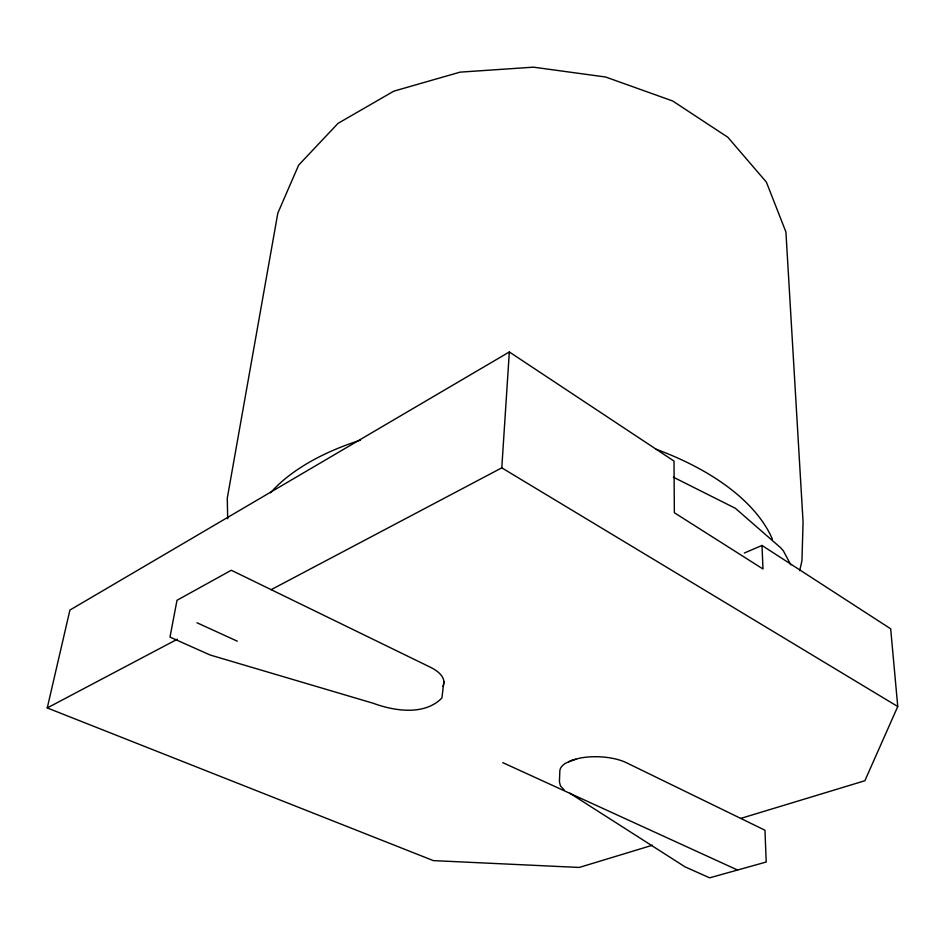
<?xml version="1.0" encoding="UTF-8"?>
<svg xmlns="http://www.w3.org/2000/svg" width="945" height="945" viewBox="0 0 945 945"><rect width="100%" height="100%" fill="white"/><g stroke="black" fill="none" stroke-linecap="round" stroke-linejoin="round"><path stroke-width="1.42" d="M271.156 589.668L501.783 467.846L509.331 351.977L674.009 461.077L674.352 512.733L762.993 568.996L762.001 545.454L744.376 553.002M443.902 681.51L441.906 698.012C424.494 715.79 394.443 711.089 373.216 703.269L210.133 655.003L169.994 637.095L176.998 600.288L231.301 570.248L430.329 667.205A42.123 19.006 5.1 0 1 442.862 686.389M652.393 845.243L579.25 867.451L433.342 860.611L47.25 707.935L69.918 610.068L509.331 351.977M799.659 570.709L801.951 560.787L803.073 522.077L785.921 231.974L766.395 182.125L727.874 137.285L672.663 100.973L605.639 77.017L533.441 67.166L460.085 72.139L393.817 91.157L338.038 123.358L298.655 165.115L277.83 213.097L227.272 498.18L227.686 518.829M762.001 545.454L890.674 628.803L897.75 706.529L864.876 780.735L740.75 818.417M47.25 707.935L177.4 639.186M568.618 761.812L575.871 759.201M196.962 622.755L237.313 641.206M502.728 762.615L737.549 870.026M673.336 477.178L735.352 508.292L780.641 547.734L783.405 550.911L790.811 564.862M501.783 467.846L897.75 706.529M569.87 793.233L685.042 866.86L709.636 877.834L766.206 862.017L764.966 830.218L626.511 762.769A38.225 15.663 1.9 0 0 580.006 758.091L571.784 760.288L565.429 763.324A38.225 15.663 1.9 0 0 559.83 770.99L559.428 781.928L560.491 785.968L564.07 789.819M270.518 492.77A265.899 136.47 3.3 0 1 360.529 440.122M656.267 449.277A265.899 136.47 3.3 0 1 772.384 539.122"/></g></svg>
